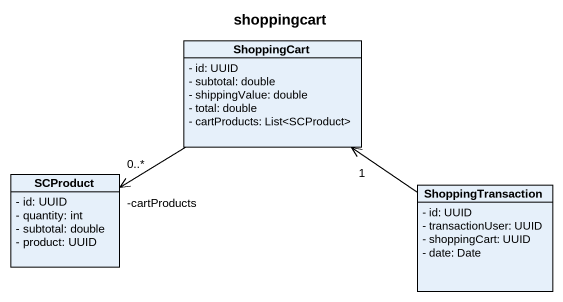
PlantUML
@startuml
title shoppingcart
hide circle
hide empty members
skinparam classAttributeIconSize 0
class ShoppingCart {
  - id: UUID
  - subtotal: double
  - shippingValue: double
  - total: double
  - cartProducts: List<SCProduct>
}
class SCProduct {
  - id: UUID
  - quantity: int
  - subtotal: double
  - product: UUID
}
class ShoppingTransaction {
  - id: UUID
  - transactionUser: UUID
  - shoppingCart: UUID
  - date: Date
}
ShoppingCart --> "-cartProducts\n0..*" SCProduct
ShoppingTransaction -up-> "1" ShoppingCart
@enduml
